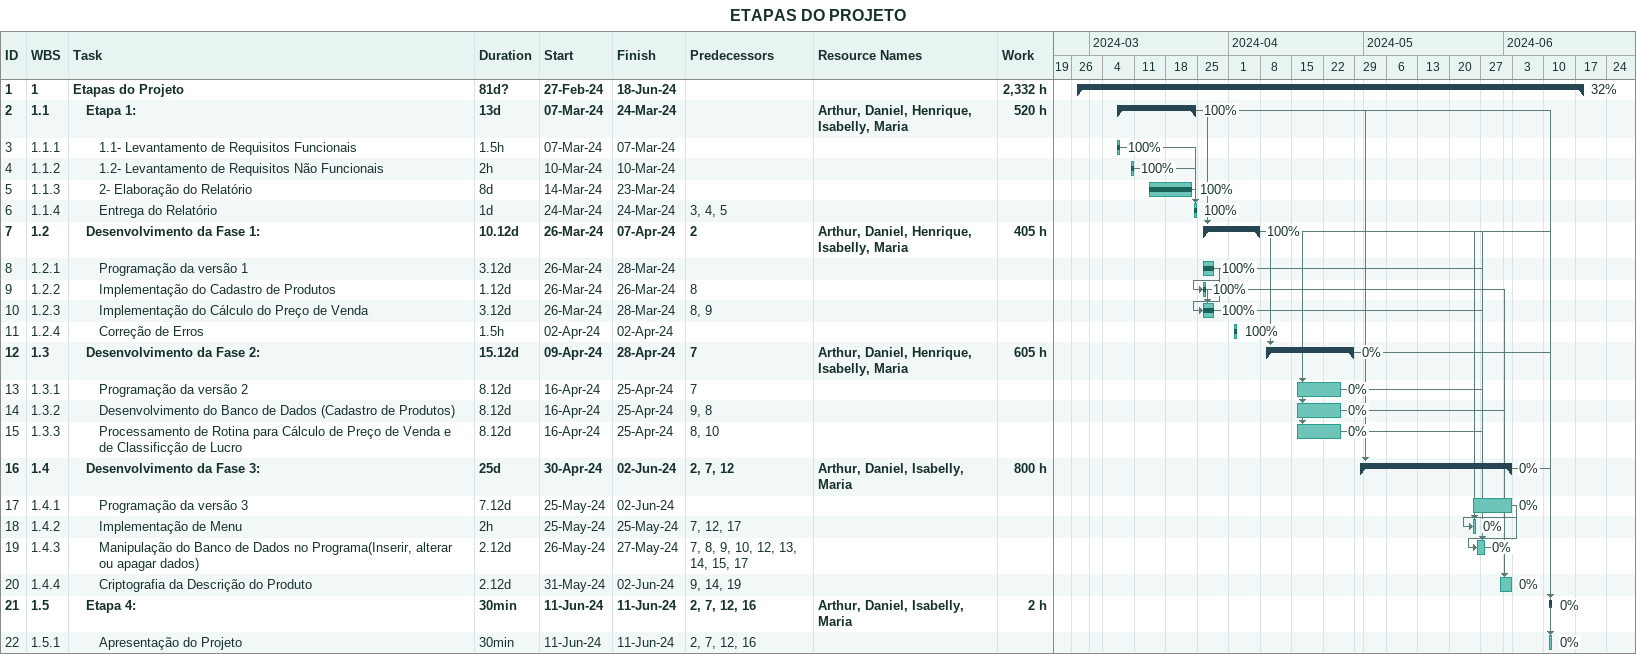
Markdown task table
ETAPAS DO PROJETO

| ID | WBS | Task | Duration | Start | Finish | Predecessors | Resources | % complete | Work (h) |
|---|---|---|---|---|---|---|---|---|---|
| 1 | 1 | **Etapas do Projeto** | 81d? | 2024-02-27 | 2024-06-18 |  |  | 32 | 2332 |
| 2 | 1.1 | **Etapa 1:** | 13d | 2024-03-07 | 2024-03-24 |  | Arthur, Daniel, Henrique, Isabelly, Maria | 100 | 520 |
| 3 | 1.1.1 | 1.1- Levantamento de Requisitos Funcionais | 1.5h | 2024-03-07 | 2024-03-07 |  |  | 100 |  |
| 4 | 1.1.2 | 1.2- Levantamento de Requisitos Não Funcionais | 2h | 2024-03-10 | 2024-03-10 |  |  | 100 |  |
| 5 | 1.1.3 | 2- Elaboração do Relatório | 8d | 2024-03-14 | 2024-03-23 |  |  | 100 |  |
| 6 | 1.1.4 | Entrega do Relatório | 1d | 2024-03-24 | 2024-03-24 | 3, 4, 5 |  | 100 |  |
| 7 | 1.2 | **Desenvolvimento da Fase 1:** | 10.12d | 2024-03-26 | 2024-04-07 | 2 | Arthur, Daniel, Henrique, Isabelly, Maria | 100 | 405 |
| 8 | 1.2.1 | Programação da versão 1 | 3.12d | 2024-03-26 | 2024-03-28 |  |  | 100 |  |
| 9 | 1.2.2 | Implementação do Cadastro de Produtos | 1.12d | 2024-03-26 | 2024-03-26 | 8 |  | 100 |  |
| 10 | 1.2.3 | Implementação do Cálculo do Preço de Venda | 3.12d | 2024-03-26 | 2024-03-28 | 8, 9 |  | 100 |  |
| 11 | 1.2.4 | Correção de Erros | 1.5h | 2024-04-02 | 2024-04-02 |  |  | 100 |  |
| 12 | 1.3 | **Desenvolvimento da Fase 2:** | 15.12d | 2024-04-09 | 2024-04-28 | 7 | Arthur, Daniel, Henrique, Isabelly, Maria | 0 | 605 |
| 13 | 1.3.1 | Programação da versão 2 | 8.12d | 2024-04-16 | 2024-04-25 | 7 |  | 0 |  |
| 14 | 1.3.2 | Desenvolvimento do Banco de Dados (Cadastro de Produtos) | 8.12d | 2024-04-16 | 2024-04-25 | 9, 8 |  | 0 |  |
| 15 | 1.3.3 | Processamento de Rotina para Cálculo de Preço de Venda e de Classificção de Lucro | 8.12d | 2024-04-16 | 2024-04-25 | 8, 10 |  | 0 |  |
| 16 | 1.4 | **Desenvolvimento da Fase 3:** | 25d | 2024-04-30 | 2024-06-02 | 2, 7, 12 | Arthur, Daniel, Isabelly, Maria | 0 | 800 |
| 17 | 1.4.1 | Programação da versão 3 | 7.12d | 2024-05-25 | 2024-06-02 |  |  | 0 |  |
| 18 | 1.4.2 | Implementação de Menu | 2h | 2024-05-25 | 2024-05-25 | 7, 12, 17 |  | 0 |  |
| 19 | 1.4.3 | Manipulação do Banco de Dados no Programa(Inserir, alterar ou apagar dados) | 2.12d | 2024-05-26 | 2024-05-27 | 7, 8, 9, 10, 12, 13, 14, 15, 17 |  | 0 |  |
| 20 | 1.4.4 | Criptografia da Descrição do Produto | 2.12d | 2024-05-31 | 2024-06-02 | 9, 14, 19 |  | 0 |  |
| 21 | 1.5 | **Etapa 4:** | 30min | 2024-06-11 | 2024-06-11 | 2, 7, 12, 16 | Arthur, Daniel, Isabelly, Maria | 0 | 2 |
| 22 | 1.5.1 | Apresentação do Projeto | 30min | 2024-06-11 | 2024-06-11 | 2, 7, 12, 16 |  | 0 |  |
